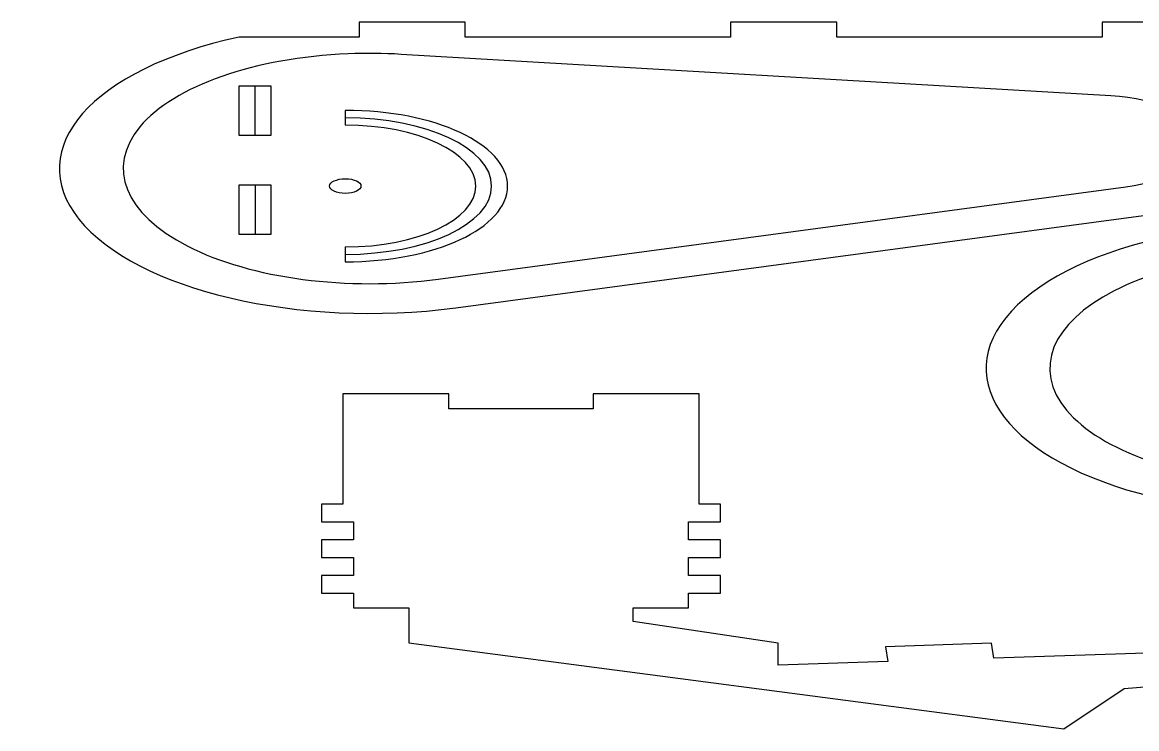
# Model space of a CAD drawing. Header units: centimetres. Extents: x -61 to 115850, y -602 to 46067.
# Drawn here: x 6667 to 17526, y 15436 to 22314 of the extents above; entities that cross this region are included whole.
import ezdxf

# ---------------------------------------------------------------- set-up
doc = ezdxf.new("R2010")
doc.units = ezdxf.units.CM
doc.header["$MEASUREMENT"] = 0
doc.layers.get('0').update_dxf_attribs({"linetype": 'CONTINUOUS'})
for name, color, linetype in [('corte', 1, 'CONTINUOUS'), ('corte interno', 6, 'CONTINUOUS'), ('detalhes', 2, 'CONTINUOUS'), ('engates', 5, 'CONTINUOUS'), ('furos', 3, 'CONTINUOUS')]:
    doc.layers.add(name, color=color, linetype=linetype)

# ---------------------------------------------------------------- blocks, each defined once
blk = doc.blocks.new('atat_all_parts')
at = {"layer": 'corte'}
for points in [[(183.19, 442.57), (198.44, 442.57, 0.363982), (209.51, 426.13), (274.31, 407.49, 0.925628), (294.71, 462.13), (283.21, 462.13), (283.21, 465.13), (273.21, 465.13), (273.21, 462.13), (248.21, 462.13), (248.21, 465.13), (238.21, 465.13), (238.21, 462.13), (213.21, 462.13), (213.21, 465.13), (203.21, 465.13), (203.21, 462.13), (178.21, 462.13), (178.21, 465.13), (168.21, 465.13), (168.21, 462.13), (143.21, 462.13), (143.21, 465.13), (133.21, 465.13), (133.21, 462.13), (108.21, 462.13), (108.21, 465.13), (98.21, 465.13), (98.21, 462.13), (86.91, 462.13, 0.925628), (107.31, 407.49), (172.11, 426.13, 0.329306)], [(270.49, 388.28), (285.75, 388.28, -0.363982), (296.82, 404.72), (361.62, 423.35, -0.925628), (382.01, 368.71), (370.52, 368.71), (370.52, 365.71), (360.52, 365.71), (360.52, 368.71), (335.52, 368.71), (335.52, 365.71), (325.52, 365.71), (325.52, 368.71), (300.52, 368.71), (300.52, 365.71), (290.52, 365.71), (290.52, 368.71), (265.52, 368.71), (265.52, 365.71), (255.52, 365.71), (255.52, 368.71), (230.52, 368.71), (230.52, 365.71), (220.52, 365.71), (220.52, 368.71), (195.52, 368.71), (195.52, 365.71), (185.52, 365.71), (185.52, 368.71), (174.22, 368.71, -0.925628), (194.62, 423.35), (259.42, 404.72, -0.329306)]]:
    blk.add_lwpolyline(points, format="xyb", close=True, dxfattribs=at)
for points in [[(97.67, 364.24), (97.67, 360.64), (94.67, 360.64), (94.67, 357.04), (97.67, 357.04), (97.67, 353.44), (94.67, 353.44), (94.67, 349.84), (97.67, 349.84), (97.67, 346.92), (102.89, 346.92), (102.89, 339.86), (164.6, 322.51), (170.28, 330.65), (188.08, 333.72)], [(179.95, 338.32), (158.01, 336.76), (157.8, 339.75), (147.82, 339.04), (148.03, 336.05), (137.69, 335.32), (137.69, 339.8), (124.04, 344.13), (124.04, 346.92), (129.26, 346.92), (129.26, 349.84), (132.26, 349.84), (132.26, 353.44), (129.26, 353.44), (129.26, 357.04), (132.26, 357.04), (132.26, 360.64), (129.26, 360.64), (129.26, 364.24), (132.26, 364.24), (132.26, 367.84), (130.26, 367.84), (130.26, 390.09), (120.26, 390.09), (120.26, 387.09), (106.67, 387.09), (106.67, 390.09), (96.67, 390.09), (96.67, 367.84), (94.67, 367.84), (94.67, 364.24), (97.67, 364.24)]]:
    blk.add_lwpolyline(points, dxfattribs=at)
at = {"layer": 'corte interno'}
for p, q in [((88.41, 442.28), (88.41, 452.28)), ((88.41, 432.28), (88.41, 422.28))]:
    blk.add_line(p, q, dxfattribs=at)
blk.add_arc((96.91, 432.06), 13.79, 270, 90, dxfattribs=at)
at = {"layer": 'detalhes'}
for points in [[(105.66, 413.26), (170.46, 431.89, 0.815673), (169.03, 450.28), (102.17, 458.66, 0.053847), (97.18, 458.76, 1.100694), (105.66, 413.26)], [(192.96, 417.59), (257.77, 398.95, -0.815673), (256.33, 380.56), (189.48, 372.18, -0.053847), (184.48, 372.09, -1.100694), (192.96, 417.59)]]:
    blk.add_lwpolyline(points, format="xyb", close=True, dxfattribs=at)
at = {"layer": 'engates'}
for points in [[(89.91, 442.28), (86.91, 442.28), (86.91, 452.28), (89.91, 452.28)], [(89.91, 422.28), (86.91, 422.28), (86.91, 432.28), (89.91, 432.28)]]:
    blk.add_lwpolyline(points, close=True, dxfattribs=at)
blk.add_lwpolyline([(96.91, 444.35, -1), (96.91, 419.77), (96.91, 416.77, 1), (96.91, 447.35)], format="xyb", close=True, dxfattribs=at)
at = {"layer": 'furos'}
blk.add_circle((96.91, 432.06), 1.48, dxfattribs=at)

msp = doc.modelspace()

# ---------------------------------------------------------------- block references
at = {"color": 2, "xscale": 103.427572835489, "yscale": 48.22055047411999, "zscale": 103.427572835489}
msp.add_blockref('atat_all_parts', (-209, -115), dxfattribs=at)

doc.saveas('drawing.dxf')
